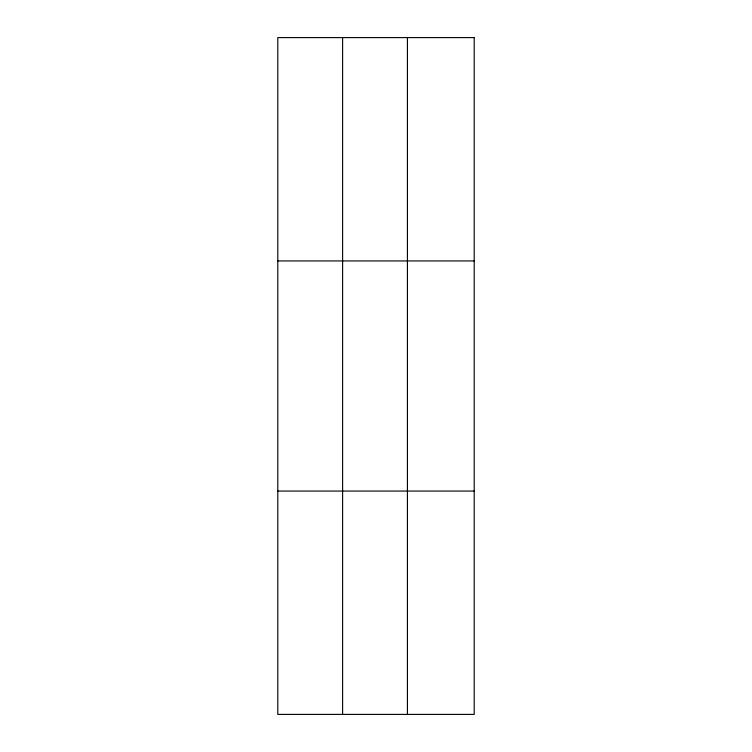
<?xml version="1.0" encoding="UTF-8"?>
<svg xmlns="http://www.w3.org/2000/svg" width="752" height="752" viewBox="0 0 752 752"><rect width="100%" height="100%" fill="white"/><g stroke="black" fill="none" stroke-linecap="round" stroke-linejoin="round"><path stroke-width="1.13" d="M342.611 37.6L342.611 714.4M407.424 37.6L407.424 714.4M277.789 260.944L474.211 260.944M277.789 491.056L474.211 491.056M474.211 37.6L474.211 714.4L277.789 714.4L277.789 37.6L474.211 37.6"/></g></svg>
